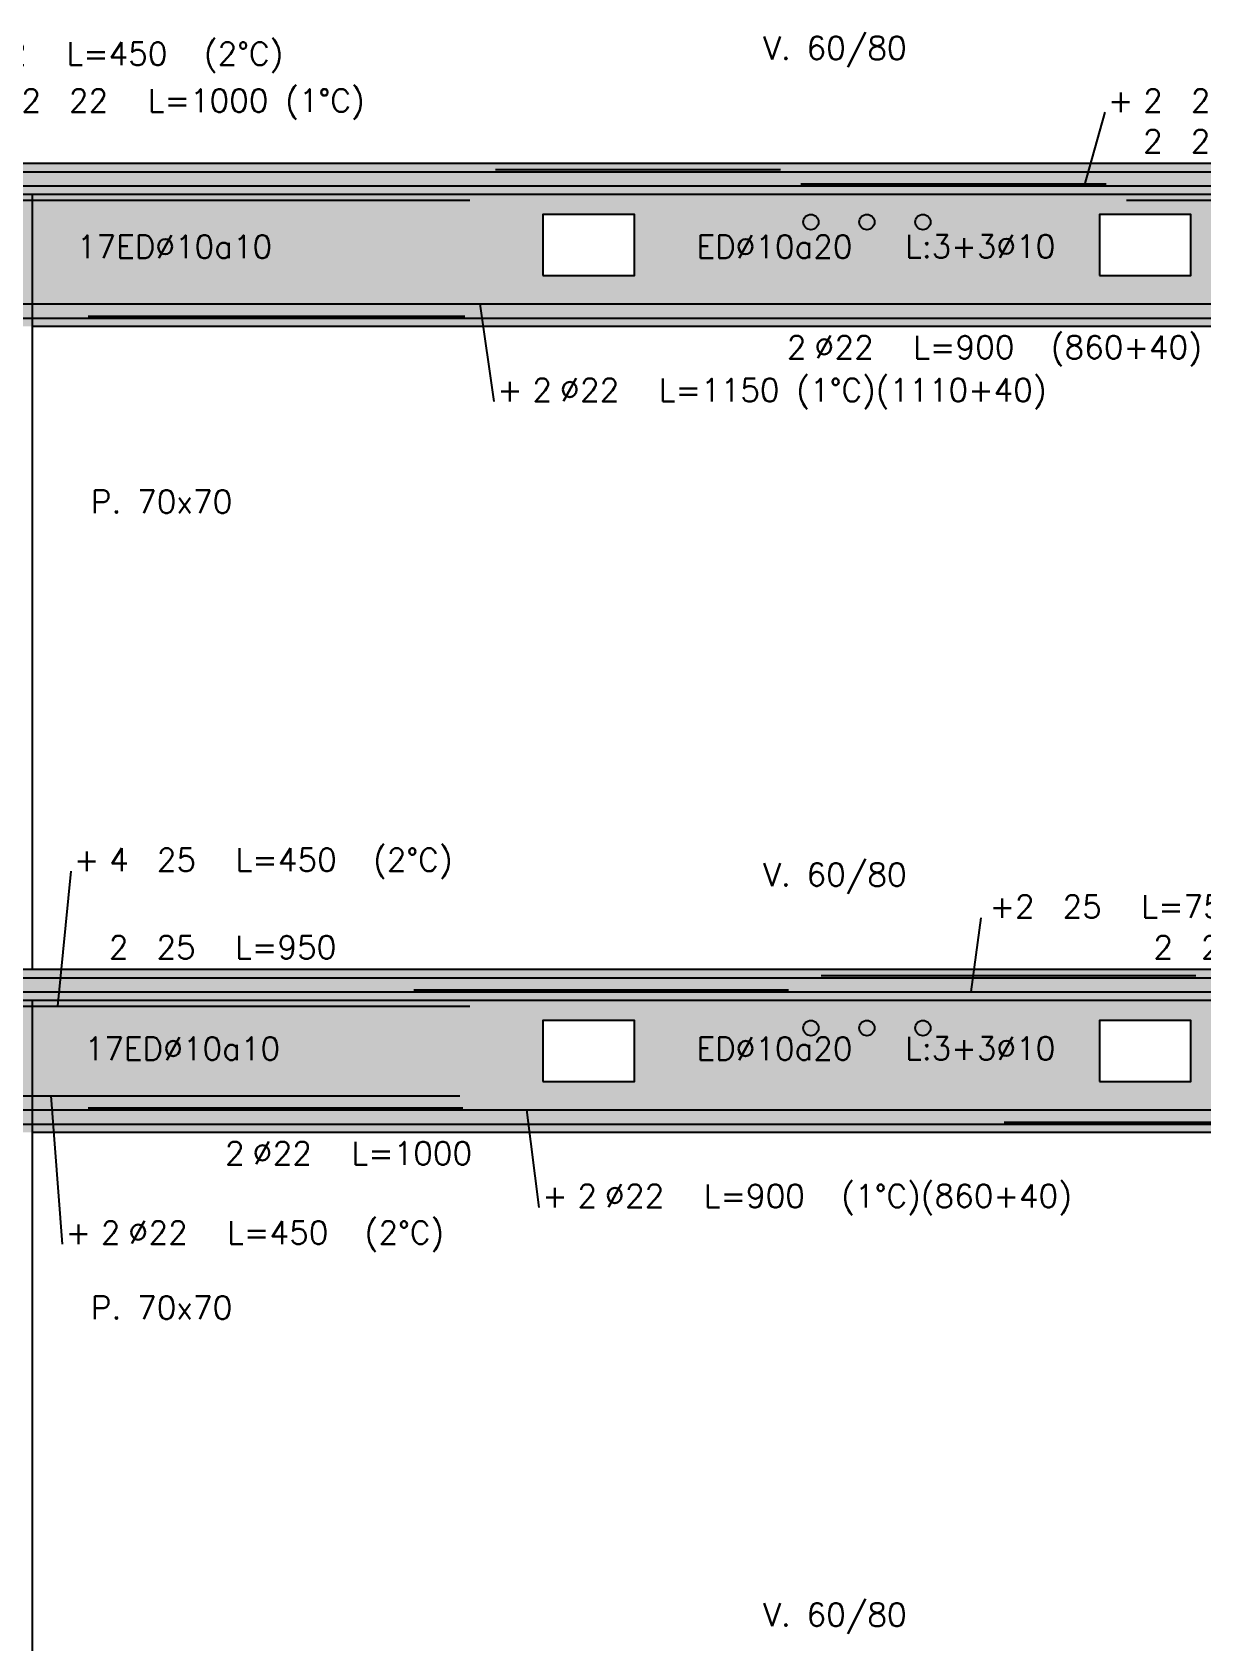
# Model space of a CAD drawing. Extents: x -58 to 5689, y 66 to 4123.
# Drawn here: x 1695 to 2270, y 2826 to 3617 of the extents above; entities that cross this region are included whole.
import ezdxf
from ezdxf.enums import TextEntityAlignment as Align
from ezdxf.xclip import XClip

# ---------------------------------------------------------------- set-up
doc = ezdxf.new("R2010")
doc.units = 0
doc.header["$LTSCALE"] = 30
doc.header["$MEASUREMENT"] = 0
doc.header["$XCLIPFRAME"] = 0
doc.linetypes.add("EJEF-F'$0$RLE-PROYECCION", pattern=[0.71438, 0.47625, -0.23813])
doc.layers.get('0').update_dxf_attribs({"linetype": 'CONTINUOUS'})
doc.layers.add("EJEF-F'$0$RLA-ACHURADO", color=30, linetype="EJEF-F'$0$RLE-PROYECCION", lineweight=15, transparency=0.7)
doc.layers.add("EJEF-F'$0$RLA-CONTORNO", color=30, linetype='CONTINUOUS', lineweight=25)
doc.layers.add("EJEF-F'$0$RLA-TEXTOS-1", color=9, linetype='CONTINUOUS', lineweight=9)
doc.layers.add("EJEF-F'$0$RLA-FE", color=7, linetype='CONTINUOUS')
doc.layers.add("EJEF-F'$0$RLA-TEXTOS-FE", color=9, linetype='CONTINUOUS')
doc.styles.add("EJEF-F'$0$RomanS", font='romans.shx', dxfattribs={"height": 11.25})
pattern_1 = [(0, (66.859, -1983.472), (20.32, 5.08), [1.676, -13.564, 1.676, -13.564, -81.28]), (0, (66.859, -1983.472), (20.32, 5.08), [-30.48, 1.676, -28.804, 1.676, -13.564, -35.56]), (0, (66.859, -1983.472), (20.32, 5.08), [-76.2, 1.676, -8.484, 1.676, -23.724]), (120, (74.479, -1980.932), (-14.559409, 15.057636), [1.676, -13.564, 1.676, -13.564, -81.28]), (120, (74.479, -1980.932), (-14.559409, 15.057636), [-30.48, 1.676, -28.804, 1.676, -13.564, -35.56]), (120, (74.479, -1980.932), (-14.559409, 15.057636), [-76.2, 1.676, -8.484, 1.676, -23.724]), (240, (77.019, -1970.772), (-5.760591, -20.137636), [1.676, -13.564, 1.676, -13.564, -81.28]), (240, (77.019, -1970.772), (-5.760591, -20.137636), [-30.48, 1.676, -28.804, 1.676, -13.564, -35.56]), (240, (77.019, -1970.772), (-5.760591, -20.137636), [-76.2, 1.676, -8.484, 1.676, -23.724])]

# ---------------------------------------------------------------- blocks, each defined once
blk = doc.blocks.new('*U88')
at = {"layer": "EJEF-F'$0$RLA-FE"}
for p, q in [((0, 0), (928.21, 0)), ((928.21, 0), (978.21, 0)), ((978.21, 0), (1010, 0)), ((1010, 0), (1010, 0))]:
    blk.add_line(p, q, dxfattribs=at)
at = {"layer": "EJEF-F'$0$RLA-FE", "color": 3, "style": "EJEF-F'$0$RomanS", "flags": 8}
for tag, p in [('F=', (413.44, -19.89)), ('NUM', (427.85, -19.89))]:
    blk.add_attdef(tag, text='', height=11.25, dxfattribs=at).set_placement(p, align=Align.RIGHT)
at = {"layer": "EJEF-F'$0$RLA-FE", "color": 3, "style": "EJEF-F'$0$RomanS"}
for tag, p, flags in [('PHI', (431.74, -19.68), 12), ('DIAM', (441.6, -19.89), 12), ('MINUS', (463.62, -19.89), 13), ('MARK', (477.01, -19.89), 13), ('TEXTO_FE1', (480.31, -19.89), 8), ('TEXTO_FE2', (547.83, -19.88), 8), ('TIPO', (503.8, -57.92), 13), ('NVECES', (489.93, -76.86), 13), ('NUMFE', (493.86, -96.62), 13), ('CAPA', (502.06, -115.74), 13), ('DESPLAZA', (277.18, -134.17), 13), ('ESPACIO', (283.22, -152.53), 13), ('CANT', (297.06, -171.33), 13)]:
    blk.add_attdef(tag, p, '', height=11.25, dxfattribs=dict(at, flags=flags))
blk = doc.blocks.new('*U85')
at = {"layer": "EJEF-F'$0$RLA-FE"}
blk.add_line((0, 0), (1028.21, 0), dxfattribs=at)
at = {"layer": "EJEF-F'$0$RLA-FE", "color": 3, "style": "EJEF-F'$0$RomanS", "flags": 8}
for tag, p in [('F=', (463.44, -47.89)), ('NUM', (477.85, -47.89))]:
    blk.add_attdef(tag, text='', height=11.25, dxfattribs=at).set_placement(p, align=Align.RIGHT)
at = {"layer": "EJEF-F'$0$RLA-FE", "color": 3, "style": "EJEF-F'$0$RomanS"}
for tag, p, flags in [('PHI', (481.74, -47.68), 12), ('DIAM', (491.6, -47.89), 12), ('MINUS', (513.62, -47.89), 13), ('MARK', (527.01, -47.89), 13), ('TEXTO_FE1', (530.31, -47.89), 8), ('TEXTO_FE2', (597.83, -47.88), 8), ('TIPO', (553.8, -57.92), 13), ('NVECES', (539.93, -76.86), 13), ('NUMFE', (543.86, -96.62), 13), ('CAPA', (552.06, -115.74), 13), ('DESPLAZA', (277.18, -134.17), 13), ('ESPACIO', (283.22, -152.53), 13), ('CANT', (297.06, -171.33), 13)]:
    blk.add_attdef(tag, p, '', height=11.25, dxfattribs=dict(at, flags=flags))
blk = doc.blocks.new('*U89')
at = {"layer": "EJEF-F'$0$RLA-FE"}
for q in [(0, 0), (778.21, 0)]:
    blk.add_line((0, 0), q, dxfattribs=at)
at = {"layer": "EJEF-F'$0$RLA-FE", "color": 3, "style": "EJEF-F'$0$RomanS", "flags": 8}
for tag, p in [('F=', (338.44, -19.89)), ('NUM', (352.85, -19.89))]:
    blk.add_attdef(tag, text='', height=11.25, dxfattribs=at).set_placement(p, align=Align.RIGHT)
at = {"layer": "EJEF-F'$0$RLA-FE", "color": 3, "style": "EJEF-F'$0$RomanS"}
for tag, p, flags in [('PHI', (356.74, -19.68), 12), ('DIAM', (366.6, -19.89), 12), ('MINUS', (388.62, -19.89), 13), ('MARK', (402.01, -19.89), 13), ('TEXTO_FE1', (405.31, -19.89), 8), ('TEXTO_FE2', (472.83, -19.88), 8), ('TIPO', (428.8, -57.92), 13), ('NVECES', (414.93, -76.86), 13), ('NUMFE', (418.86, -96.62), 13), ('CAPA', (427.06, -115.74), 13), ('DESPLAZA', (277.18, -134.17), 13), ('ESPACIO', (283.22, -152.53), 13), ('CANT', (297.06, -171.33), 13)]:
    blk.add_attdef(tag, p, '', height=11.25, dxfattribs=dict(at, flags=flags))
blk = doc.blocks.new('*U91')
at = {"layer": "EJEF-F'$0$RLA-FE", "color": 6}
blk.add_line((0, 1), (185, 1), dxfattribs=at)
at = {"layer": "EJEF-F'$0$RLA-FE", "color": 3, "style": "EJEF-F'$0$RomanS", "flags": 8}
for tag, p in [('(', (78.16, 9.14)), ('EMP', (97.18, 9.14)), (')', (116.49, 9.14))]:
    blk.add_attdef(tag, text='', height=11.25, dxfattribs=at).set_placement(p, align=Align.CENTER)
blk = doc.blocks.new('*U190')
at = {"layer": "EJEF-F'$0$RLA-FE"}
for p, q in [((0, 0), (1078.21, 0)), ((1078.21, 0), (1128.21, 0)), ((1128.21, 0), (1160, 0)), ((1160, 0), (1160, 0))]:
    blk.add_line(p, q, dxfattribs=at)
at = {"layer": "EJEF-F'$0$RLA-FE", "color": 3, "style": "EJEF-F'$0$RomanS", "flags": 8}
for tag, p in [('F=', (473.66, 9.32)), ('NUM', (488.07, 9.32))]:
    blk.add_attdef(tag, text='', height=11.25, dxfattribs=at).set_placement(p, align=Align.RIGHT)
at = {"layer": "EJEF-F'$0$RLA-FE", "color": 3, "style": "EJEF-F'$0$RomanS"}
for tag, p, flags in [('PHI', (491.97, 9.54), 14), ('DIAM', (501.82, 9.32), 12), ('MINUS', (523.84, 9.32), 13), ('MARK', (537.23, 9.32), 13), ('TEXTO_FE1', (540.53, 9.32), 8), ('TEXTO_FE2', (608.06, 9.34), 8), ('TIPO', (578.8, -75.78), 13), ('NVECES', (564.93, -94.72), 13), ('NUMFE', (568.86, -114.48), 13), ('CAPA', (577.06, -133.6), 13), ('DESPLAZA', (278.34, -151.59), 13), ('ESPACIO', (284.39, -169.95), 13), ('CANT', (298.23, -188.75), 13)]:
    blk.add_attdef(tag, p, '', height=11.25, dxfattribs=dict(at, flags=flags))
blk = doc.blocks.new('*U193')
at = {"layer": "EJEF-F'$0$RLA-FE"}
for q in [(0, 0), (578.21, 0)]:
    blk.add_line((0, 0), q, dxfattribs=at)
at = {"layer": "EJEF-F'$0$RLA-FE", "color": 3, "style": "EJEF-F'$0$RomanS", "flags": 8}
for tag, p in [('F=', (313.38, 9.32)), ('NUM', (327.79, 9.32))]:
    blk.add_attdef(tag, text='', height=11.25, dxfattribs=at).set_placement(p, align=Align.RIGHT)
at = {"layer": "EJEF-F'$0$RLA-FE", "color": 3, "style": "EJEF-F'$0$RomanS"}
for tag, p, flags in [('PHI', (331.68, 9.54), 14), ('DIAM', (341.54, 9.32), 12), ('MINUS', (363.56, 9.32), 13), ('MARK', (376.95, 9.32), 13), ('TEXTO_FE1', (380.25, 9.32), 8), ('TEXTO_FE2', (447.77, 9.34), 8), ('TIPO', (328.8, -75.78), 13), ('NVECES', (314.93, -94.72), 13), ('NUMFE', (318.86, -114.48), 13), ('CAPA', (327.06, -133.6), 13), ('DESPLAZA', (278.34, -151.59), 13), ('ESPACIO', (284.39, -169.95), 13), ('CANT', (298.23, -188.75), 13)]:
    blk.add_attdef(tag, p, '', height=11.25, dxfattribs=dict(at, flags=flags))
blk = doc.blocks.new('*U92')
at = {"layer": "EJEF-F'$0$RLA-FE", "color": 6}
blk.add_line((0, 1), (140, 1), dxfattribs=at)
at = {"layer": "EJEF-F'$0$RLA-FE", "color": 3, "style": "EJEF-F'$0$RomanS", "flags": 8}
for tag, p in [('(', (55.66, 9.14)), ('EMP', (74.68, 9.14)), (')', (94, 9.14))]:
    blk.add_attdef(tag, text='', height=11.25, dxfattribs=at).set_placement(p, align=Align.CENTER)
blk = doc.blocks.new('*U191')
at = {"layer": "EJEF-F'$0$RLA-FE"}
for p, q in [((0, 0), (918.21, 0)), ((918.21, 0), (968.21, 0)), ((968.21, 0), (1000, 0)), ((1000, 0), (1000, 0))]:
    blk.add_line(p, q, dxfattribs=at)
at = {"layer": "EJEF-F'$0$RLA-FE", "color": 3, "style": "EJEF-F'$0$RomanS", "flags": 8}
for tag, p in [('F=', (462.38, 36.32)), ('NUM', (476.79, 36.32))]:
    blk.add_attdef(tag, text='', height=11.25, dxfattribs=at).set_placement(p, align=Align.RIGHT)
at = {"layer": "EJEF-F'$0$RLA-FE", "color": 3, "style": "EJEF-F'$0$RomanS"}
for tag, p, flags in [('PHI', (480.69, 36.54), 14), ('DIAM', (490.54, 36.32), 12), ('MINUS', (512.56, 36.32), 13), ('MARK', (525.95, 36.32), 13), ('TEXTO_FE1', (529.25, 36.32), 8), ('TEXTO_FE2', (596.78, 36.34), 8), ('TIPO', (498.8, -75.78), 13), ('NVECES', (484.93, -94.72), 13), ('NUMFE', (488.86, -114.48), 13), ('CAPA', (497.06, -133.6), 13), ('DESPLAZA', (278.34, -151.59), 13), ('ESPACIO', (284.39, -169.95), 13), ('CANT', (298.23, -188.75), 13)]:
    blk.add_attdef(tag, p, '', height=11.25, dxfattribs=dict(at, flags=flags))
blk = doc.blocks.new('*U192')
at = {"layer": "EJEF-F'$0$RLA-FE"}
for p, q in [((0, 0), (0, 0)), ((0, 0), (368.21, 0)), ((368.21, 0), (418.21, 0)), ((418.21, 0), (450, 0)), ((450, 0), (450, 0))]:
    blk.add_line(p, q, dxfattribs=at)
at = {"layer": "EJEF-F'$0$RLA-FE", "color": 3, "style": "EJEF-F'$0$RomanS", "flags": 8}
for tag, p in [('F=', (184.94, 66.32)), ('NUM', (199.35, 66.32))]:
    blk.add_attdef(tag, text='', height=11.25, dxfattribs=at).set_placement(p, align=Align.RIGHT)
at = {"layer": "EJEF-F'$0$RLA-FE", "color": 3, "style": "EJEF-F'$0$RomanS"}
for tag, p, flags in [('PHI', (203.24, 66.54), 14), ('DIAM', (213.1, 66.32), 12), ('MINUS', (235.12, 66.32), 13), ('MARK', (248.51, 66.32), 13), ('TEXTO_FE1', (251.81, 66.32), 8), ('TEXTO_FE2', (319.33, 66.34), 8), ('TIPO', (223.8, -75.78), 13), ('NVECES', (209.93, -94.72), 13), ('NUMFE', (213.86, -114.48), 13), ('CAPA', (222.06, -133.6), 13), ('DESPLAZA', (278.34, -151.59), 13), ('ESPACIO', (284.39, -169.95), 13), ('CANT', (298.23, -188.75), 13)]:
    blk.add_attdef(tag, p, '', height=11.25, dxfattribs=dict(at, flags=flags))
blk = doc.blocks.new('*U196')
at = {"layer": "EJEF-F'$0$RLA-FE"}
for p, q in [((0, 0), (0, 0)), ((0, 0), (268.21, 0)), ((268.21, 0), (318.21, 0)), ((318.21, 0), (350, 0)), ((350, 0), (350, -39))]:
    blk.add_line(p, q, dxfattribs=at)
at = {"layer": "EJEF-F'$0$RLA-FE", "color": 3, "style": "EJEF-F'$0$RomanS", "flags": 8}
for tag, p in [('F=', (78.38, 66.32)), ('NUM', (92.78, 66.32))]:
    blk.add_attdef(tag, text='', height=11.25, dxfattribs=at).set_placement(p, align=Align.RIGHT)
at = {"layer": "EJEF-F'$0$RLA-FE", "color": 3, "style": "EJEF-F'$0$RomanS"}
for tag, p, flags in [('PHI', (96.68, 66.54), 14), ('DIAM', (106.54, 66.32), 12), ('MINUS', (128.55, 66.32), 13), ('MARK', (141.95, 66.32), 13), ('TEXTO_FE1', (145.25, 66.32), 8), ('TEXTO_FE2', (212.77, 66.34), 8), ('TIPO', (173.8, -75.78), 13), ('NVECES', (159.93, -94.72), 13), ('NUMFE', (163.86, -114.48), 13), ('CAPA', (172.06, -133.6), 13), ('DESPLAZA', (278.34, -151.59), 13), ('ESPACIO', (284.39, -169.95), 13), ('CANT', (298.23, -188.75), 13)]:
    blk.add_attdef(tag, p, '', height=11.25, dxfattribs=dict(at, flags=flags))
blk = doc.blocks.new('*U185')
at = {"layer": "EJEF-F'$0$RLA-FE"}
for p, q in [((0, 0), (868.21, 0)), ((868.21, 0), (918.21, 0)), ((918.21, 0), (950, 0)), ((950, 0), (950, 0))]:
    blk.add_line(p, q, dxfattribs=at)
at = {"layer": "EJEF-F'$0$RLA-FE", "color": 3, "style": "EJEF-F'$0$RomanS", "flags": 8}
for tag, p in [('F=', (411.34, 9.32)), ('NUM', (425.75, 9.32))]:
    blk.add_attdef(tag, text='', height=11.25, dxfattribs=at).set_placement(p, align=Align.RIGHT)
at = {"layer": "EJEF-F'$0$RLA-FE", "color": 3, "style": "EJEF-F'$0$RomanS"}
for tag, p, flags in [('PHI', (429.64, 9.54), 14), ('DIAM', (439.5, 9.32), 12), ('MINUS', (461.52, 9.32), 13), ('MARK', (474.91, 9.32), 13), ('TEXTO_FE1', (478.21, 9.32), 8), ('TEXTO_FE2', (545.73, 9.34), 8), ('TIPO', (473.8, -75.78), 13), ('NVECES', (459.93, -94.72), 13), ('NUMFE', (463.86, -114.48), 13), ('CAPA', (472.06, -133.6), 13), ('DESPLAZA', (278.34, -151.59), 13), ('ESPACIO', (284.39, -169.95), 13), ('CANT', (298.23, -188.75), 13)]:
    blk.add_attdef(tag, p, '', height=11.25, dxfattribs=dict(at, flags=flags))
blk = doc.blocks.new('*U67')
at = {"layer": "EJEF-F'$0$RLA-FE"}
for p, q in [((0, 0), (0, 0)), ((0, 0), (418.21, 0)), ((418.21, 0), (468.21, 0)), ((468.21, 0), (500, 0)), ((500, 0), (500, -50))]:
    blk.add_line(p, q, dxfattribs=at)
at = {"layer": "EJEF-F'$0$RLA-FE", "color": 3, "style": "EJEF-F'$0$RomanS", "flags": 8}
for tag, p in [('F=', (158.44, 9.32)), ('NUM', (172.85, 9.32))]:
    blk.add_attdef(tag, text='', height=11.25, dxfattribs=at).set_placement(p, align=Align.RIGHT)
at = {"layer": "EJEF-F'$0$RLA-FE", "color": 3, "style": "EJEF-F'$0$RomanS"}
for tag, p, flags in [('PHI', (176.74, 9.54), 14), ('DIAM', (186.6, 9.32), 12), ('MINUS', (208.62, 9.32), 13), ('MARK', (222.01, 9.32), 13), ('TEXTO_FE1', (225.31, 9.32), 8), ('TEXTO_FE2', (292.83, 9.34), 8), ('TIPO', (248.8, -75.78), 13), ('NVECES', (234.93, -94.72), 13), ('NUMFE', (238.86, -114.48), 13), ('CAPA', (247.06, -133.6), 13), ('DESPLAZA', (278.34, -151.59), 13), ('ESPACIO', (284.39, -169.95), 13), ('CANT', (298.23, -188.75), 13)]:
    blk.add_attdef(tag, p, '', height=11.25, dxfattribs=dict(at, flags=flags))
blk = doc.blocks.new('*U106')
at = {"layer": "EJEF-F'$0$RLA-FE", "color": 6}
blk.add_line((0, 1), (184, 1), dxfattribs=at)
at = {"layer": "EJEF-F'$0$RLA-FE", "color": 3, "style": "EJEF-F'$0$RomanS", "flags": 8}
for tag, p in [('(', (77.66, 9.14)), ('EMP', (96.68, 9.14)), (')', (115.99, 9.14))]:
    blk.add_attdef(tag, text='', height=11.25, dxfattribs=at).set_placement(p, align=Align.CENTER)
blk = doc.blocks.new('*U107')
at = {"layer": "EJEF-F'$0$RLA-FE"}
for p, q in [((0, 0), (868.21, 0)), ((868.21, 0), (918.21, 0)), ((918.21, 0), (950, 0)), ((950, 0), (950, 0))]:
    blk.add_line(p, q, dxfattribs=at)
at = {"layer": "EJEF-F'$0$RLA-FE", "color": 3, "style": "EJEF-F'$0$RomanS", "flags": 8}
for tag, p in [('F=', (383.44, 36.32)), ('NUM', (397.85, 36.32))]:
    blk.add_attdef(tag, text='', height=11.25, dxfattribs=at).set_placement(p, align=Align.RIGHT)
at = {"layer": "EJEF-F'$0$RLA-FE", "color": 3, "style": "EJEF-F'$0$RomanS"}
for tag, p, flags in [('PHI', (401.74, 36.54), 14), ('DIAM', (411.6, 36.32), 12), ('MINUS', (433.62, 36.32), 13), ('MARK', (447.01, 36.32), 13), ('TEXTO_FE1', (450.31, 36.32), 8), ('TEXTO_FE2', (517.83, 36.34), 8), ('TIPO', (473.8, -75.78), 13), ('NVECES', (459.93, -94.72), 13), ('NUMFE', (463.86, -114.48), 13), ('CAPA', (472.06, -133.6), 13), ('DESPLAZA', (278.34, -151.59), 13), ('ESPACIO', (284.39, -169.95), 13), ('CANT', (298.23, -188.75), 13)]:
    blk.add_attdef(tag, p, '', height=11.25, dxfattribs=dict(at, flags=flags))
blk = doc.blocks.new('*U182')
at = {"layer": "EJEF-F'$0$RLA-FE"}
for q in [(0, 0), (618.21, 0)]:
    blk.add_line((0, 0), q, dxfattribs=at)
at = {"layer": "EJEF-F'$0$RLA-FE", "color": 3, "style": "EJEF-F'$0$RomanS", "flags": 8}
for tag, p in [('F=', (290.46, 36.32)), ('NUM', (304.87, 36.32))]:
    blk.add_attdef(tag, text='', height=11.25, dxfattribs=at).set_placement(p, align=Align.RIGHT)
at = {"layer": "EJEF-F'$0$RLA-FE", "color": 3, "style": "EJEF-F'$0$RomanS"}
for tag, p, flags in [('PHI', (308.76, 36.54), 14), ('DIAM', (318.62, 36.32), 12), ('MINUS', (340.64, 36.32), 13), ('MARK', (354.03, 36.32), 13), ('TEXTO_FE1', (357.33, 36.32), 8), ('TEXTO_FE2', (424.85, 36.34), 8), ('TIPO', (348.8, -75.78), 13), ('NVECES', (334.93, -94.72), 13), ('NUMFE', (338.86, -114.48), 13), ('CAPA', (347.06, -133.6), 13), ('DESPLAZA', (278.34, -151.59), 13), ('ESPACIO', (284.39, -169.95), 13), ('CANT', (298.23, -188.75), 13)]:
    blk.add_attdef(tag, p, '', height=11.25, dxfattribs=dict(at, flags=flags))
blk = doc.blocks.new('*U184')
at = {"layer": "EJEF-F'$0$RLA-FE"}
for p, q in [((0, 0), (0, 0)), ((0, 0), (368.21, 0)), ((368.21, 0), (418.21, 0)), ((418.21, 0), (450, 0)), ((450, 0), (450, 0))]:
    blk.add_line(p, q, dxfattribs=at)
at = {"layer": "EJEF-F'$0$RLA-FE", "color": 3, "style": "EJEF-F'$0$RomanS", "flags": 8}
for tag, p in [('F=', (268.07, 66.32)), ('NUM', (282.48, 66.32))]:
    blk.add_attdef(tag, text='', height=11.25, dxfattribs=at).set_placement(p, align=Align.RIGHT)
at = {"layer": "EJEF-F'$0$RLA-FE", "color": 3, "style": "EJEF-F'$0$RomanS"}
for tag, p, flags in [('PHI', (286.37, 66.54), 14), ('DIAM', (296.23, 66.32), 12), ('MINUS', (318.25, 66.32), 13), ('MARK', (331.64, 66.32), 13), ('TEXTO_FE1', (334.94, 66.32), 8), ('TEXTO_FE2', (402.46, 66.34), 8), ('TIPO', (223.8, -75.78), 13), ('NVECES', (209.93, -94.72), 13), ('NUMFE', (213.86, -114.48), 13), ('CAPA', (222.06, -133.6), 13), ('DESPLAZA', (278.34, -151.59), 13), ('ESPACIO', (284.39, -169.95), 13), ('CANT', (298.23, -188.75), 13)]:
    blk.add_attdef(tag, p, '', height=11.25, dxfattribs=dict(at, flags=flags))
blk = doc.blocks.new('*U110')
at = {"layer": "EJEF-F'$0$RLA-FE"}
blk.add_line((0, 0), (918.21, 0), dxfattribs=at)
at = {"layer": "EJEF-F'$0$RLA-FE", "color": 3, "style": "EJEF-F'$0$RomanS", "flags": 8}
for tag, p in [('F=', (408.44, -19.89)), ('NUM', (422.85, -19.89))]:
    blk.add_attdef(tag, text='', height=11.25, dxfattribs=at).set_placement(p, align=Align.RIGHT)
at = {"layer": "EJEF-F'$0$RLA-FE", "color": 3, "style": "EJEF-F'$0$RomanS"}
for tag, p, flags in [('PHI', (426.74, -19.68), 12), ('DIAM', (436.6, -19.89), 12), ('MINUS', (458.62, -19.89), 13), ('MARK', (472.01, -19.89), 13), ('TEXTO_FE1', (475.31, -19.89), 8), ('TEXTO_FE2', (542.83, -19.88), 8), ('TIPO', (498.8, -57.92), 13), ('NVECES', (484.93, -76.86), 13), ('NUMFE', (488.86, -96.62), 13), ('CAPA', (497.06, -115.74), 13), ('DESPLAZA', (277.18, -134.17), 13), ('ESPACIO', (283.22, -152.53), 13), ('CANT', (297.06, -171.33), 13)]:
    blk.add_attdef(tag, p, '', height=11.25, dxfattribs=dict(at, flags=flags))
blk = doc.blocks.new('*U176')
at = {"layer": "EJEF-F'$0$RLA-FE"}
for p, q in [((410, 0), (410, 40)), ((0, 0), (0, 0)), ((0, 0), (328.21, 0)), ((328.21, 0), (378.21, 0)), ((378.21, 0), (410, 0))]:
    blk.add_line(p, q, dxfattribs=at)
at = {"layer": "EJEF-F'$0$RLA-FE", "color": 3, "style": "EJEF-F'$0$RomanS", "flags": 8}
for tag, p in [('F=', (127.64, -19.89)), ('NUM', (142.05, -19.89))]:
    blk.add_attdef(tag, text='', height=11.25, dxfattribs=at).set_placement(p, align=Align.RIGHT)
at = {"layer": "EJEF-F'$0$RLA-FE", "color": 3, "style": "EJEF-F'$0$RomanS"}
for tag, p, flags in [('PHI', (145.94, -19.68), 12), ('DIAM', (155.8, -19.89), 12), ('MINUS', (177.82, -19.89), 13), ('MARK', (191.21, -19.89), 13), ('TEXTO_FE1', (194.51, -19.89), 8), ('TEXTO_FE2', (262.03, -19.88), 8), ('TIPO', (203.8, -57.92), 13), ('NVECES', (189.93, -76.86), 13), ('NUMFE', (193.86, -96.62), 13), ('CAPA', (202.06, -115.74), 13), ('DESPLAZA', (277.18, -134.17), 13), ('ESPACIO', (283.22, -152.53), 13), ('CANT', (297.06, -171.33), 13)]:
    blk.add_attdef(tag, p, '', height=11.25, dxfattribs=dict(at, flags=flags))
blk = doc.blocks.new('*U173')
at = {"layer": "EJEF-F'$0$RLA-FE"}
for p, q in [((0, 0), (618.21, 0)), ((618.21, 0), (668.21, 0)), ((668.21, 0), (700, 0)), ((700, 0), (700, 0))]:
    blk.add_line(p, q, dxfattribs=at)
at = {"layer": "EJEF-F'$0$RLA-FE", "color": 3, "style": "EJEF-F'$0$RomanS", "flags": 8}
for tag, p in [('F=', (246.48, -47.89)), ('NUM', (260.89, -47.89))]:
    blk.add_attdef(tag, text='', height=11.25, dxfattribs=at).set_placement(p, align=Align.RIGHT)
at = {"layer": "EJEF-F'$0$RLA-FE", "color": 3, "style": "EJEF-F'$0$RomanS"}
for tag, p, flags in [('PHI', (264.78, -47.68), 12), ('DIAM', (274.64, -47.89), 12), ('MINUS', (296.66, -47.89), 13), ('MARK', (310.05, -47.89), 13), ('TEXTO_FE1', (313.35, -47.89), 8), ('TEXTO_FE2', (380.87, -47.88), 8), ('TIPO', (348.8, -57.92), 13), ('NVECES', (334.93, -76.86), 13), ('NUMFE', (338.86, -96.62), 13), ('CAPA', (347.06, -115.74), 13), ('DESPLAZA', (277.18, -134.17), 13), ('ESPACIO', (283.22, -152.53), 13), ('CANT', (297.06, -171.33), 13)]:
    blk.add_attdef(tag, p, '', height=11.25, dxfattribs=dict(at, flags=flags))
blk = doc.blocks.new('*U174')
at = {"layer": "EJEF-F'$0$RLA-FE"}
for q in [(0, 0), (778.21, 0)]:
    blk.add_line((0, 0), q, dxfattribs=at)
at = {"layer": "EJEF-F'$0$RLA-FE", "color": 3, "style": "EJEF-F'$0$RomanS", "flags": 8}
for tag, p in [('F=', (235.52, -47.89)), ('NUM', (249.93, -47.89))]:
    blk.add_attdef(tag, text='', height=11.25, dxfattribs=at).set_placement(p, align=Align.RIGHT)
at = {"layer": "EJEF-F'$0$RLA-FE", "color": 3, "style": "EJEF-F'$0$RomanS"}
for tag, p, flags in [('PHI', (253.83, -47.68), 12), ('DIAM', (263.68, -47.89), 12), ('MINUS', (285.7, -47.89), 13), ('MARK', (299.09, -47.89), 13), ('TEXTO_FE1', (302.39, -47.89), 8), ('TEXTO_FE2', (369.92, -47.88), 8), ('TIPO', (428.8, -57.92), 13), ('NVECES', (414.93, -76.86), 13), ('NUMFE', (418.86, -96.62), 13), ('CAPA', (427.06, -115.74), 13), ('DESPLAZA', (277.18, -134.17), 13), ('ESPACIO', (283.22, -152.53), 13), ('CANT', (297.06, -171.33), 13)]:
    blk.add_attdef(tag, p, '', height=11.25, dxfattribs=dict(at, flags=flags))
blk = doc.blocks.new('*U177')
at = {"layer": "EJEF-F'$0$RLA-FE"}
for p, q in [((0, 0), (0, 0)), ((0, 0), (368.21, 0)), ((368.21, 0), (418.21, 0)), ((418.21, 0), (450, 0)), ((450, 0), (450, 0))]:
    blk.add_line(p, q, dxfattribs=at)
at = {"layer": "EJEF-F'$0$RLA-FE", "color": 3, "style": "EJEF-F'$0$RomanS"}
for tag, p, flags in [('TIPO', (223.8, -57.92), 13), ('PHI', (287.26, -72.68), 12), ('DIAM', (297.12, -72.89), 12), ('MINUS', (319.14, -72.89), 13), ('MARK', (332.53, -72.89), 13), ('TEXTO_FE1', (335.83, -72.89), 8), ('TEXTO_FE2', (403.35, -72.88), 8), ('NVECES', (209.93, -76.86), 13), ('NUMFE', (213.86, -96.62), 13), ('CAPA', (222.06, -115.74), 13), ('DESPLAZA', (277.18, -134.17), 13), ('ESPACIO', (283.22, -152.53), 13), ('CANT', (297.06, -171.33), 13)]:
    blk.add_attdef(tag, p, '', height=11.25, dxfattribs=dict(at, flags=flags))
at = {"layer": "EJEF-F'$0$RLA-FE", "color": 3, "style": "EJEF-F'$0$RomanS", "flags": 8}
for tag, p in [('F=', (268.96, -72.89)), ('NUM', (283.37, -72.89))]:
    blk.add_attdef(tag, text='', height=11.25, dxfattribs=at).set_placement(p, align=Align.RIGHT)
blk = doc.blocks.new('*U194')
at = {"layer": "EJEF-F'$0$RLA-FE"}
for p, q in [((0, 0), (0, 0)), ((0, 0), (428.21, 0)), ((428.21, 0), (478.21, 0)), ((478.21, 0), (510, 0)), ((510, 0), (510, -40))]:
    blk.add_line(p, q, dxfattribs=at)
at = {"layer": "EJEF-F'$0$RLA-FE", "color": 3, "style": "EJEF-F'$0$RomanS", "flags": 8}
for tag, p in [('F=', (163.44, 36.32)), ('NUM', (177.85, 36.32))]:
    blk.add_attdef(tag, text='', height=11.25, dxfattribs=at).set_placement(p, align=Align.RIGHT)
at = {"layer": "EJEF-F'$0$RLA-FE", "color": 3, "style": "EJEF-F'$0$RomanS"}
for tag, p, flags in [('PHI', (181.74, 36.54), 14), ('DIAM', (191.6, 36.32), 12), ('MINUS', (213.62, 36.32), 13), ('MARK', (227.01, 36.32), 13), ('TEXTO_FE1', (230.31, 36.32), 8), ('TEXTO_FE2', (297.83, 36.34), 8), ('TIPO', (253.8, -75.78), 13), ('NVECES', (239.93, -94.72), 13), ('NUMFE', (243.86, -114.48), 13), ('CAPA', (252.06, -133.6), 13), ('DESPLAZA', (278.34, -151.59), 13), ('ESPACIO', (284.39, -169.95), 13), ('CANT', (298.23, -188.75), 13)]:
    blk.add_attdef(tag, p, '', height=11.25, dxfattribs=dict(at, flags=flags))
blk = doc.blocks.new('*U195')
at = {"layer": "EJEF-F'$0$RLA-FE", "color": 6}
blk.add_line((0, 1), (149.98, 1), dxfattribs=at)
at = {"layer": "EJEF-F'$0$RLA-FE", "color": 3, "style": "EJEF-F'$0$RomanS", "flags": 8}
for tag, p in [('(', (60.65, 9.14)), ('EMP', (79.67, 9.14)), (')', (98.99, 9.14))]:
    blk.add_attdef(tag, text='', height=11.25, dxfattribs=at).set_placement(p, align=Align.CENTER)
blk = doc.blocks.new("EJEF-F'")
at = {"layer": "EJEF-F'$0$RLA-ACHURADO"}
h = blk.add_hatch(dxfattribs=at)
h.set_pattern_fill('SAND - DENSE', color=256, style=0, pattern_type=2)
h.set_pattern_definition(pattern_1)
h.paths.add_polyline_path([(-75.25, 1168), (525.18, 1168), (525.18, 1183), (-1239.82, 1183), (-1239.82, 1168), (-887.57, 1168)], flags=0)
h = blk.add_hatch(dxfattribs=at)
h.set_pattern_fill('SAND - DENSE', color=256, style=0, pattern_type=2)
h.set_pattern_definition([(0, (786.859, -1983.472), (20.32, 5.08), [1.676, -13.564, 1.676, -13.564, -81.28]), (0, (786.859, -1983.472), (20.32, 5.08), [-30.48, 1.676, -28.804, 1.676, -13.564, -35.56]), (0, (786.859, -1983.472), (20.32, 5.08), [-76.2, 1.676, -8.484, 1.676, -23.724]), (120, (794.479, -1980.932), (-14.559409, 15.057636), [1.676, -13.564, 1.676, -13.564, -81.28]), (120, (794.479, -1980.932), (-14.559409, 15.057636), [-30.48, 1.676, -28.804, 1.676, -13.564, -35.56]), (120, (794.479, -1980.932), (-14.559409, 15.057636), [-76.2, 1.676, -8.484, 1.676, -23.724]), (240, (797.019, -1970.772), (-5.760591, -20.137636), [1.676, -13.564, 1.676, -13.564, -81.28]), (240, (797.019, -1970.772), (-5.760591, -20.137636), [-30.48, 1.676, -28.804, 1.676, -13.564, -35.56]), (240, (797.019, -1970.772), (-5.760591, -20.137636), [-76.2, 1.676, -8.484, 1.676, -23.724])])
h.paths.add_polyline_path([(-148.97, 1158), (-148.97, 1128), (-193.97, 1128), (-193.97, 1158)])
h.paths.add_polyline_path([(375.2, 1103), (375.2, 1168), (-449.82, 1168), (-449.82, 1103)])
h.paths.add_polyline_path([(124.37, 1128), (79.37, 1128), (79.37, 1158), (124.37, 1158)])
h = blk.add_hatch(dxfattribs=at)
h.set_pattern_fill('SAND - DENSE', color=256, style=0, pattern_type=2)
h.set_pattern_definition(pattern_1)
h.paths.add_polyline_path([(525.18, 772), (525.18, 787), (-1436.09, 787), (-1436.09, 772), (-75.25, 772)], flags=0)
h = blk.add_hatch(dxfattribs=at)
h.set_pattern_fill('SAND - DENSE', color=256, style=0, pattern_type=2)
h.set_pattern_definition([(0, (786.859, -2379.472), (20.32, 5.08), [1.676, -13.564, 1.676, -13.564, -81.28]), (0, (786.859, -2379.472), (20.32, 5.08), [-30.48, 1.676, -28.804, 1.676, -13.564, -35.56]), (0, (786.859, -2379.472), (20.32, 5.08), [-76.2, 1.676, -8.484, 1.676, -23.724]), (120, (794.479, -2376.932), (-14.559409, 15.057636), [1.676, -13.564, 1.676, -13.564, -81.28]), (120, (794.479, -2376.932), (-14.559409, 15.057636), [-30.48, 1.676, -28.804, 1.676, -13.564, -35.56]), (120, (794.479, -2376.932), (-14.559409, 15.057636), [-76.2, 1.676, -8.484, 1.676, -23.724]), (240, (797.019, -2366.772), (-5.760591, -20.137636), [1.676, -13.564, 1.676, -13.564, -81.28]), (240, (797.019, -2366.772), (-5.760591, -20.137636), [-30.48, 1.676, -28.804, 1.676, -13.564, -35.56]), (240, (797.019, -2366.772), (-5.760591, -20.137636), [-76.2, 1.676, -8.484, 1.676, -23.724])])
h.paths.add_polyline_path([(-148.97, 762), (-148.97, 732), (-193.97, 732), (-193.97, 762)])
h.paths.add_polyline_path([(375.2, 707), (375.2, 772), (-449.82, 772), (-449.82, 707)])
h.paths.add_polyline_path([(124.37, 732), (79.37, 732), (79.37, 762), (124.37, 762)])
at = {"layer": "EJEF-F'$0$RLA-CONTORNO"}
for p, q in [((390.2, 1183), (-1184.8, 1183)), ((-449.82, 1168), (380.2, 1168)), ((-444.82, 1168), (-444.82, 787)), ((375.2, 1103), (-444.82, 1103)), ((525.18, 787), (-1436.09, 787)), ((-449.82, 772), (380.2, 772)), ((-444.82, 772), (-444.82, 391)), ((375.2, 707), (-444.82, 707))]:
    blk.add_line(p, q, dxfattribs=at)
for points in [[(-193.97, 1128), (-148.97, 1128), (-148.97, 1158), (-193.97, 1158)], [(79.37, 1128), (124.37, 1128), (124.37, 1158), (79.37, 1158)], [(-193.97, 732), (-148.97, 732), (-148.97, 762), (-193.97, 762)], [(79.37, 732), (124.37, 732), (124.37, 762), (79.37, 762)]]:
    blk.add_lwpolyline(points, close=True, dxfattribs=at)
for centre in [(-62.3, 1154.25), (-34.8, 1154.25), (-7.3, 1154.25), (-62.3, 758.25), (-34.8, 758.25), (-7.3, 758.25)]:
    blk.add_circle(centre, 3.75, dxfattribs=at)
at = {"layer": "EJEF-F'$0$RLA-FE", "color": 2}
for p, q in [((82.13, 1208.32), (71.84, 1172)), ((-217.89, 1066.11), (-224.7, 1114)), ((-425.76, 835.32), (-432.42, 769)), ((21.24, 812.32), (16.27, 776)), ((-429.89, 652.11), (-435.48, 725)), ((-195.79, 670.11), (-201.9, 718))]:
    blk.add_line(p, q, dxfattribs=at)
at = {"layer": "EJEF-F'$0$RLA-FE"}
ref = blk.add_blockref('*U192', (-679.82, 1165), dxfattribs=at)
ref.add_attrib('DIAM', '22', (-466.72, 1231.32), dxfattribs={"color": 3, "height": 11.25, "style": "EJEF-F'$0$RomanS"})
ref.add_attrib('NUM', '4', dxfattribs={"color": 3, "height": 11.25, "style": "EJEF-F'$0$RomanS"}).set_placement((-480.47, 1231.32), align=Align.RIGHT)
ref.add_attrib('TEXTO_FE1', 'L=450', (-428, 1231.32), dxfattribs={"color": 3, "height": 11.25, "style": "EJEF-F'$0$RomanS"})
ref.add_attrib('TEXTO_FE2', '(2°C)', (-360.48, 1231.34), dxfattribs={"color": 3, "height": 11.25, "style": "EJEF-F'$0$RomanS"})
ref.add_attrib('F=', '+', dxfattribs={"color": 3, "height": 11.25, "style": "EJEF-F'$0$RomanS"}).set_placement((-494.88, 1231.32), align=Align.RIGHT)
ref = blk.add_blockref('*U196', (92.68, 1165), dxfattribs=at)
ref.add_attrib('DIAM', '22', (199.22, 1231.32), dxfattribs={"color": 3, "height": 11.25, "style": "EJEF-F'$0$RomanS"})
ref.add_attrib('NUM', '2', dxfattribs={"color": 3, "height": 11.25, "style": "EJEF-F'$0$RomanS"}).set_placement((185.47, 1231.32), align=Align.RIGHT)
ref.add_attrib('TEXTO_FE1', 'L=389', (237.93, 1231.32), dxfattribs={"color": 3, "height": 11.25, "style": "EJEF-F'$0$RomanS"})
ref.add_attrib('TEXTO_FE2', '(2°C)(350+39)', (305.45, 1231.34), dxfattribs={"color": 3, "height": 11.25, "style": "EJEF-F'$0$RomanS"})
ref.add_attrib('F=', '+', dxfattribs={"color": 3, "height": 11.25, "style": "EJEF-F'$0$RomanS"}).set_placement((171.06, 1231.32), align=Align.RIGHT)
ref = blk.add_blockref('*U191', (-917.32, 1172), dxfattribs=at)
ref.add_attrib('DIAM', '22', (-426.77, 1208.32), dxfattribs={"color": 3, "height": 11.25, "style": "EJEF-F'$0$RomanS"})
ref.add_attrib('NUM', '2', dxfattribs={"color": 3, "height": 11.25, "style": "EJEF-F'$0$RomanS"}).set_placement((-440.52, 1208.32), align=Align.RIGHT)
ref.add_attrib('TEXTO_FE1', 'L=1000', (-388.06, 1208.32), dxfattribs={"color": 3, "height": 11.25, "style": "EJEF-F'$0$RomanS"})
ref.add_attrib('TEXTO_FE2', '(1°C)', (-320.54, 1208.34), dxfattribs={"color": 3, "height": 11.25, "style": "EJEF-F'$0$RomanS"})
ref = blk.add_blockref('*U194', (-67.3, 1172), dxfattribs=at)
ref.add_attrib('DIAM', '22', (124.3, 1208.32), dxfattribs={"color": 3, "height": 11.25, "style": "EJEF-F'$0$RomanS"})
ref.add_attrib('NUM', '2', dxfattribs={"color": 3, "height": 11.25, "style": "EJEF-F'$0$RomanS"}).set_placement((110.55, 1208.32), align=Align.RIGHT)
ref.add_attrib('TEXTO_FE1', 'L=550', (163.01, 1208.32), dxfattribs={"color": 3, "height": 11.25, "style": "EJEF-F'$0$RomanS"})
ref.add_attrib('TEXTO_FE2', '(1°C)(510+40)', (230.53, 1208.34), dxfattribs={"color": 3, "height": 11.25, "style": "EJEF-F'$0$RomanS"})
ref.add_attrib('F=', '+', dxfattribs={"color": 3, "height": 11.25, "style": "EJEF-F'$0$RomanS"}).set_placement((96.14, 1208.32), align=Align.RIGHT)
for name, p in [('*U190', (-1237.32, 1179)), ('*U92', (-217.32, 1179)), ('*U195', (-67.3, 1172)), ('*U88', (-1237.32, 1107)), ('*U91', (-417.32, 1107)), ('*U107', (-1023.3, 776)), ('*U106', (-57.3, 783)), ('*U106', (-257.3, 776)), ('*U173', (-913.3, 718)), ('*U106', (-417.3, 718)), ('*U106', (32.7, 711))]:
    blk.add_blockref(name, p, dxfattribs=at)
ref = blk.add_blockref('*U193', (-217.32, 1179), dxfattribs=at)
ref.add_attrib('DIAM', '22', (124.22, 1188.32), dxfattribs={"color": 3, "height": 11.25, "style": "EJEF-F'$0$RomanS"})
ref.add_attrib('NUM', '2', dxfattribs={"color": 3, "height": 11.25, "style": "EJEF-F'$0$RomanS"}).set_placement((110.47, 1188.32), align=Align.RIGHT)
ref = blk.add_blockref('*U85', (-667.32, 1114), dxfattribs=at)
ref.add_attrib('DIAM', '22', (-175.72, 1066.11), dxfattribs={"color": 3, "height": 11.25, "style": "EJEF-F'$0$RomanS"})
ref.add_attrib('NUM', '2', dxfattribs={"color": 3, "height": 11.25, "style": "EJEF-F'$0$RomanS"}).set_placement((-189.47, 1066.11), align=Align.RIGHT)
ref.add_attrib('TEXTO_FE1', 'L=1150', (-137, 1066.11), dxfattribs={"color": 3, "height": 11.25, "style": "EJEF-F'$0$RomanS"})
ref.add_attrib('TEXTO_FE2', '(1°C)(1110+40)', (-69.48, 1066.12), dxfattribs={"color": 3, "height": 11.25, "style": "EJEF-F'$0$RomanS"})
ref.add_attrib('PHI', '%%C', (-185.57, 1066.32), dxfattribs={"color": 3, "height": 11.25, "style": "EJEF-F'$0$RomanS"})
ref.add_attrib('F=', '+', dxfattribs={"color": 3, "height": 11.25, "style": "EJEF-F'$0$RomanS"}).set_placement((-203.88, 1066.11), align=Align.RIGHT)
ref = blk.add_blockref('*U89', (-417.32, 1107), dxfattribs=at)
ref.add_attrib('DIAM', '22', (-50.72, 1087.11), dxfattribs={"color": 3, "height": 11.25, "style": "EJEF-F'$0$RomanS"})
ref.add_attrib('NUM', '2', dxfattribs={"color": 3, "height": 11.25, "style": "EJEF-F'$0$RomanS"}).set_placement((-64.47, 1087.11), align=Align.RIGHT)
ref.add_attrib('TEXTO_FE1', 'L=900', (-12, 1087.11), dxfattribs={"color": 3, "height": 11.25, "style": "EJEF-F'$0$RomanS"})
ref.add_attrib('TEXTO_FE2', '(860+40)', (55.52, 1087.12), dxfattribs={"color": 3, "height": 11.25, "style": "EJEF-F'$0$RomanS"})
ref.add_attrib('PHI', '%%C', (-60.57, 1087.32), dxfattribs={"color": 3, "height": 11.25, "style": "EJEF-F'$0$RomanS"})
ref = blk.add_blockref('*U184', (-679.82, 769), dxfattribs=at)
ref.add_attrib('DIAM', '25', (-383.59, 835.32), dxfattribs={"color": 3, "height": 11.25, "style": "EJEF-F'$0$RomanS"})
ref.add_attrib('NUM', '4', dxfattribs={"color": 3, "height": 11.25, "style": "EJEF-F'$0$RomanS"}).set_placement((-397.34, 835.32), align=Align.RIGHT)
ref.add_attrib('TEXTO_FE1', 'L=450', (-344.88, 835.32), dxfattribs={"color": 3, "height": 11.25, "style": "EJEF-F'$0$RomanS"})
ref.add_attrib('TEXTO_FE2', '(2°C)', (-277.36, 835.34), dxfattribs={"color": 3, "height": 11.25, "style": "EJEF-F'$0$RomanS"})
ref.add_attrib('F=', '+', dxfattribs={"color": 3, "height": 11.25, "style": "EJEF-F'$0$RomanS"}).set_placement((-411.75, 835.32), align=Align.RIGHT)
ref = blk.add_blockref('*U182', (-257.3, 776), dxfattribs=at)
ref.add_attrib('DIAM', '25', (61.32, 812.32), dxfattribs={"color": 3, "height": 11.25, "style": "EJEF-F'$0$RomanS"})
ref.add_attrib('NUM', '+2', dxfattribs={"color": 3, "height": 11.25, "style": "EJEF-F'$0$RomanS"}).set_placement((47.57, 812.32), align=Align.RIGHT)
ref.add_attrib('TEXTO_FE1', 'L=750', (100.03, 812.32), dxfattribs={"color": 3, "height": 11.25, "style": "EJEF-F'$0$RomanS"})
ref = blk.add_blockref('*U185', (-823.3, 783), dxfattribs=at)
ref.add_attrib('DIAM', '25', (-383.8, 792.32), dxfattribs={"color": 3, "height": 11.25, "style": "EJEF-F'$0$RomanS"})
ref.add_attrib('NUM', '2', dxfattribs={"color": 3, "height": 11.25, "style": "EJEF-F'$0$RomanS"}).set_placement((-397.55, 792.32), align=Align.RIGHT)
ref.add_attrib('TEXTO_FE1', 'L=950', (-345.09, 792.32), dxfattribs={"color": 3, "height": 11.25, "style": "EJEF-F'$0$RomanS"})
ref = blk.add_blockref('*U67', (-57.3, 783), dxfattribs=at)
ref.add_attrib('DIAM', '25', (129.3, 792.32), dxfattribs={"color": 3, "height": 11.25, "style": "EJEF-F'$0$RomanS"})
ref.add_attrib('NUM', '2', dxfattribs={"color": 3, "height": 11.25, "style": "EJEF-F'$0$RomanS"}).set_placement((115.55, 792.32), align=Align.RIGHT)
ref.add_attrib('TEXTO_FE1', 'L=550', (168.01, 792.32), dxfattribs={"color": 3, "height": 11.25, "style": "EJEF-F'$0$RomanS"})
ref.add_attrib('TEXTO_FE2', '(500+50)', (235.53, 792.34), dxfattribs={"color": 3, "height": 11.25, "style": "EJEF-F'$0$RomanS"})
ref = blk.add_blockref('*U174', (-417.3, 718), dxfattribs=at)
ref.add_attrib('DIAM', '22', (-153.62, 670.11), dxfattribs={"color": 3, "height": 11.25, "style": "EJEF-F'$0$RomanS"})
ref.add_attrib('NUM', '2', dxfattribs={"color": 3, "height": 11.25, "style": "EJEF-F'$0$RomanS"}).set_placement((-167.37, 670.11), align=Align.RIGHT)
ref.add_attrib('TEXTO_FE1', 'L=900', (-114.9, 670.11), dxfattribs={"color": 3, "height": 11.25, "style": "EJEF-F'$0$RomanS"})
ref.add_attrib('TEXTO_FE2', '(1°C)(860+40)', (-47.38, 670.12), dxfattribs={"color": 3, "height": 11.25, "style": "EJEF-F'$0$RomanS"})
ref.add_attrib('PHI', '%%C', (-163.47, 670.32), dxfattribs={"color": 3, "height": 11.25, "style": "EJEF-F'$0$RomanS"})
ref.add_attrib('F=', '+', dxfattribs={"color": 3, "height": 11.25, "style": "EJEF-F'$0$RomanS"}).set_placement((-181.78, 670.11), align=Align.RIGHT)
ref = blk.add_blockref('*U176', (32.7, 711), dxfattribs=at)
ref.add_attrib('DIAM', '22', (188.5, 691.11), dxfattribs={"color": 3, "height": 11.25, "style": "EJEF-F'$0$RomanS"})
ref.add_attrib('NUM', '2', dxfattribs={"color": 3, "height": 11.25, "style": "EJEF-F'$0$RomanS"}).set_placement((174.75, 691.11), align=Align.RIGHT)
ref.add_attrib('TEXTO_FE1', 'L=450', (227.21, 691.11), dxfattribs={"color": 3, "height": 11.25, "style": "EJEF-F'$0$RomanS"})
ref.add_attrib('TEXTO_FE2', '(410+40)', (294.73, 691.12), dxfattribs={"color": 3, "height": 11.25, "style": "EJEF-F'$0$RomanS"})
ref.add_attrib('PHI', '%%C', (178.64, 691.32), dxfattribs={"color": 3, "height": 11.25, "style": "EJEF-F'$0$RomanS"})
ref = blk.add_blockref('*U177', (-684.83, 725), dxfattribs=at)
ref.add_attrib('DIAM', '22', (-387.71, 652.11), dxfattribs={"color": 3, "height": 11.25, "style": "EJEF-F'$0$RomanS"})
ref.add_attrib('NUM', '2', dxfattribs={"color": 3, "height": 11.25, "style": "EJEF-F'$0$RomanS"}).set_placement((-401.46, 652.11), align=Align.RIGHT)
ref.add_attrib('TEXTO_FE1', 'L=450', (-349, 652.11), dxfattribs={"color": 3, "height": 11.25, "style": "EJEF-F'$0$RomanS"})
ref.add_attrib('TEXTO_FE2', '(2°C)', (-281.48, 652.12), dxfattribs={"color": 3, "height": 11.25, "style": "EJEF-F'$0$RomanS"})
ref.add_attrib('PHI', '%%C', (-397.57, 652.32), dxfattribs={"color": 3, "height": 11.25, "style": "EJEF-F'$0$RomanS"})
ref.add_attrib('F=', '+', dxfattribs={"color": 3, "height": 11.25, "style": "EJEF-F'$0$RomanS"}).set_placement((-415.87, 652.11), align=Align.RIGHT)
ref = blk.add_blockref('*U110', (-763.3, 711), dxfattribs=at)
ref.add_attrib('DIAM', '22', (-326.7, 691.11), dxfattribs={"color": 3, "height": 11.25, "style": "EJEF-F'$0$RomanS"})
ref.add_attrib('NUM', '2', dxfattribs={"color": 3, "height": 11.25, "style": "EJEF-F'$0$RomanS"}).set_placement((-340.45, 691.11), align=Align.RIGHT)
ref.add_attrib('TEXTO_FE1', 'L=1000', (-287.99, 691.11), dxfattribs={"color": 3, "height": 11.25, "style": "EJEF-F'$0$RomanS"})
ref.add_attrib('PHI', '%%C', (-336.55, 691.32), dxfattribs={"color": 3, "height": 11.25, "style": "EJEF-F'$0$RomanS"})
at = {"layer": "EJEF-F'$0$RLA-TEXTOS-1", "char_height": 11.25, "attachment_point": 5, "style": "EJEF-F'$0$RomanS"}
for s, insert, width, line_spacing_factor in [('V. 60/80', (-50.49, 1237.89), 77.8962, 0.941778), ('P. 70x70', (-381.24, 1016.91), 129.8188, 0.983083), ('V. 60/80', (-50.49, 831.75), 77.8962, 0.941778), ('P. 70x70', (-381.24, 620.91), 129.8188, 0.983083), ('V. 60/80', (-50.49, 468.16), 77.8962, 0.941778)]:
    blk.add_mtext(s, dxfattribs=dict(at, insert=insert, width=width, line_spacing_factor=line_spacing_factor))
at = {"layer": "EJEF-F'$0$RLA-TEXTOS-FE", "color": 9, "style": "EJEF-F'$0$RomanS"}
for s, p in [('17ED%%C10a10', (-374.92, 1136.54)), ('ED%%C10a20', (-80.2, 1136.54)), ('L:3+3%%C10', (20.86, 1136.69)), ('17ED%%C10a10', (-371.05, 742.52)), ('ED%%C10a20', (-80.2, 742.52)), ('L:3+3%%C10', (20.86, 742.66))]:
    blk.add_text(s, height=11.25, dxfattribs=at).set_placement(p, align=Align.CENTER)

msp = doc.modelspace()

# ---------------------------------------------------------------- block references
ref = msp.add_blockref("EJEF-F'", (2139.98, 2369.47))
XClip(ref).set_block_clipping_path([(-2004.783703171, -1263.5272463381), (2026.7450959108, 1590.6902151833)])

doc.saveas('drawing.dxf')
